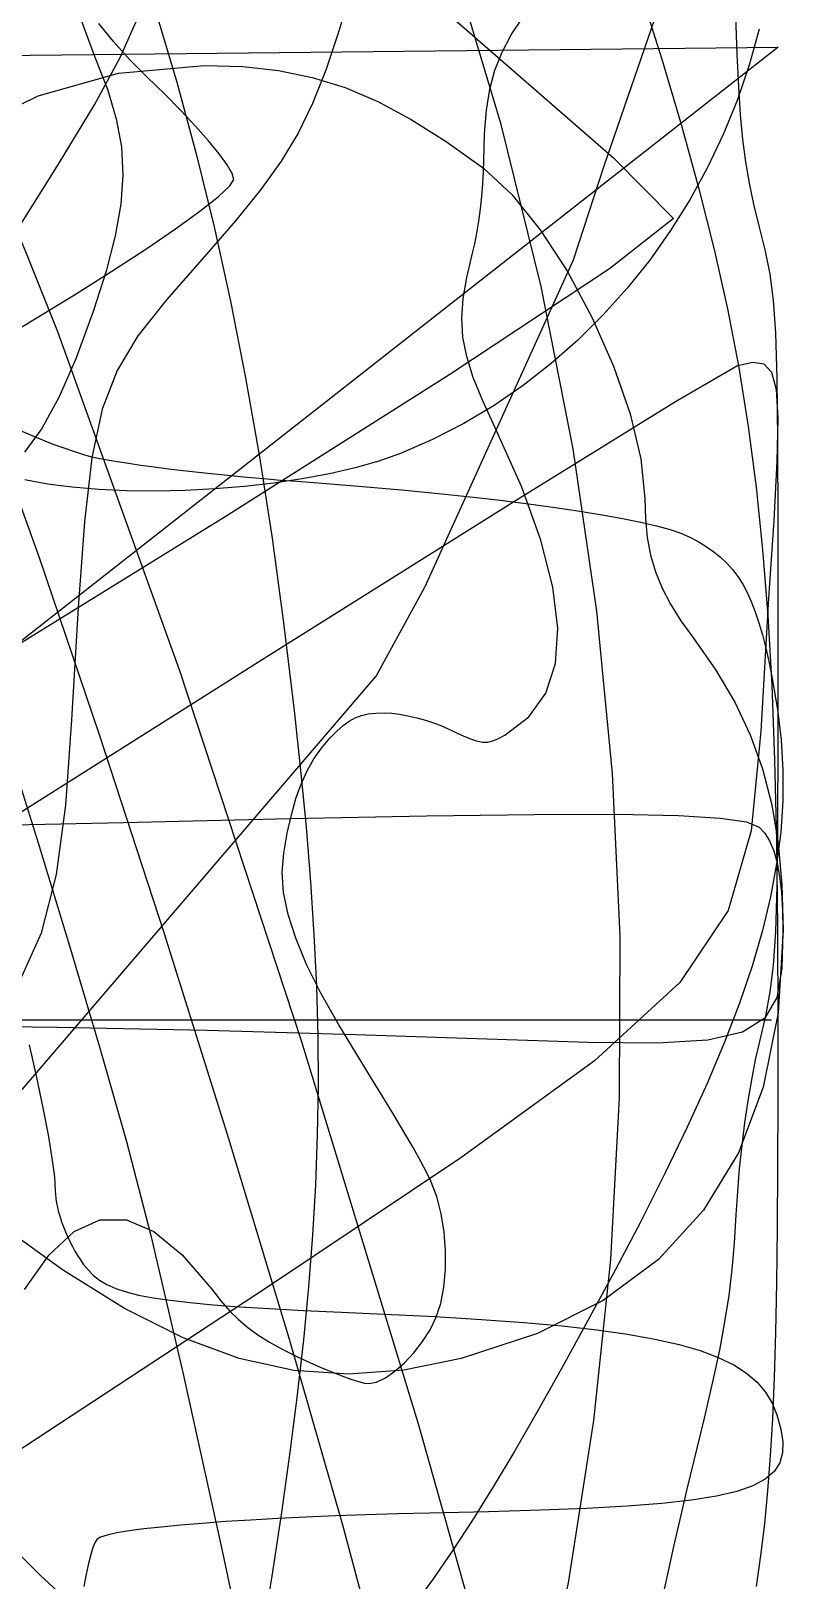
# Model space of a CAD drawing. Extents: x -75 to 75, y -75 to 75.
# Drawn here: x 60.59 to 75.1, y -10.71 to 19.2 of the extents above; entities that cross this region are included whole.
import ezdxf

# ---------------------------------------------------------------- set-up
doc = ezdxf.new("R2010")
doc.units = 0
for name, color, linetype in [('butterfly', 7, 'CONTINUOUS'), ('crosshair', 7, 'CONTINUOUS'), ('crown', 7, 'CONTINUOUS'), ('darth', 7, 'CONTINUOUS'), ('heart', 7, 'CONTINUOUS'), ('hellokitty', 7, 'CONTINUOUS'), ('jackskellington', 7, 'CONTINUOUS'), ('m4', 7, 'CONTINUOUS'), ('mushroom', 7, 'CONTINUOUS'), ('nes', 7, 'CONTINUOUS'), ('skullbones', 7, 'CONTINUOUS'), ('star', 7, 'CONTINUOUS'), ('thundercats', 7, 'CONTINUOUS')]:
    doc.layers.add(name, color=color, linetype=linetype)

msp = doc.modelspace()

# ---------------------------------------------------------------- linework, layer by layer
at = {"layer": 'butterfly', "color": 7}
for points in [[(66.802454, 20.108078), (66.530313, 19.199734), (66.2778, 18.444316), (66.022796, 17.801236), (65.743153, 17.229894), (65.416752, 16.689698), (65.021449, 16.140048), (64.535109, 15.540348), (63.935607, 14.850007), (63.203351, 14.015411), (62.651826, 13.319931), (62.249507, 12.653519), (61.964866, 11.906223), (61.766385, 10.968116), (61.622534, 9.729161), (61.50179, 8.079403), (61.372626, 5.90886), (61.255032, 4.262855), (61.078155, 2.92357), (60.785293, 1.79104), (60.319734, 0.765444)], [(60.213116, 15.18177), (61.122481, 16.631509), (61.81278, 17.775669), (62.311655, 18.687913), (62.646741, 19.441898)]]:
    msp.add_lwpolyline(points, dxfattribs=at)
at = {"layer": 'crosshair', "color": 7}
msp.add_open_spline([(-74.87924, 0.120769), (-24.959736, 0.120769), (24.959767, 0.120769), (74.879271, 0.120769)], degree=3, dxfattribs=at)
at = {"layer": 'crown', "color": 7}
msp.add_lwpolyline([(74.639023, 19.233957), (74.446181, 18.540395), (74.214677, 17.863169), (73.945936, 17.203972), (73.641399, 16.564498), (73.302495, 15.946452), (72.930664, 15.351519), (72.527343, 14.781402), (72.093963, 14.237802), (71.631962, 13.722408), (71.14277, 13.236929), (70.627827, 12.783059), (70.088565, 12.362492), (69.526424, 11.97692), (68.942836, 11.628037), (68.339236, 11.317564), (67.717058, 11.047167), (67.302103, 10.90044), (66.843289, 10.769686), (66.347631, 10.655217), (65.822133, 10.557229), (65.273809, 10.476006), (64.709672, 10.4118), (64.136733, 10.364866), (63.561999, 10.335431), (62.99248, 10.32386), (62.435192, 10.330068), (61.897141, 10.354622), (61.38534, 10.397745), (60.906798, 10.459665), (60.46853, 10.540578)], dxfattribs=at)
at = {"layer": 'darth', "color": 7}
for points in [[(51.2999, 20.33814), (52.622309, 19.052753), (53.992492, 17.540578), (55.321728, 15.905072), (56.521299, 14.249684), (57.502487, 12.677875), (58.176566, 11.293095), (58.53699, 10.310934), (58.998197, 8.962363), (59.534326, 7.329482), (60.119522, 5.494416), (60.727929, 3.539237), (61.333688, 1.546128), (61.910939, -0.402899), (62.433829, -2.22566), (62.901203, -4.040715), (63.517684, -6.68209), (64.271113, -10.091955), (65.149338, -14.212456)], [(67.402117, -12.61361), (66.606208, -9.627643), (65.581366, -6.067381), (64.405589, -2.176807), (63.15688, 1.800099), (61.913239, 5.619328), (60.752668, 9.03687), (59.75317, 11.808772), (58.992742, 13.691053), (58.352495, 14.854788), (57.423516, 16.217032), (56.286801, 17.686583), (55.023351, 19.17226), (53.714156, 20.582874)], [(57.923873, 20.58805), (58.832171, 18.670331), (59.69681, 16.76585), (60.468854, 14.97585), (61.099364, 13.401578), (63.453806, 6.860118), (65.804762, -0.279399), (68.064312, -7.692868), (70.144541, -15.056187)]]:
    msp.add_lwpolyline(points, dxfattribs=at)
at = {"layer": 'heart', "color": 7}
msp.add_lwpolyline([(48.00425, -15.711846), (67.248278, 6.751265), (68.191959, 8.479904), (71.058278, 14.785804), (71.649181, 16.602607), (73.536542, 22.070662), (74.67425, 40.468024)], dxfattribs=at)
at = {"layer": 'hellokitty', "color": 7}
msp.add_lwpolyline([(60.555497, -0.361017), (60.696306, -0.993167), (60.818197, -1.576153), (60.918192, -2.097982), (60.993305, -2.546744), (61.040558, -2.910415), (61.056983, -3.177031), (61.059805, -3.249562), (61.068018, -3.32754), (61.081367, -3.410316), (61.099598, -3.497127), (61.122402, -3.587269), (61.149524, -3.679979), (61.180675, -3.77458), (61.215583, -3.87031), (61.253971, -3.966463), (61.295562, -4.062305), (61.34008, -4.157132), (61.387245, -4.250181), (61.436783, -4.340774), (61.488416, -4.42815), (61.541869, -4.511603), (61.596865, -4.590428), (61.689358, -4.705941), (61.792863, -4.80994), (61.912746, -4.903328), (62.054379, -4.987006), (62.223131, -5.061852), (62.424366, -5.128767), (62.663457, -5.188682), (62.945769, -5.242446), (63.276678, -5.29096), (63.661544, -5.335128), (64.105742, -5.375852), (64.614637, -5.414037), (65.193599, -5.450556), (65.847996, -5.486314), (66.583199, -5.522213), (67.404575, -5.559127), (68.386825, -5.606287), (69.284401, -5.659034), (70.100918, -5.718272), (70.839985, -5.784905), (71.505208, -5.85992), (72.100203, -5.944191), (72.628574, -6.038651), (73.093933, -6.14423), (73.49989, -6.261889), (73.850057, -6.392501), (74.148041, -6.536999), (74.397449, -6.696314), (74.6019, -6.871376), (74.764993, -7.063118), (74.890345, -7.27247), (74.981565, -7.500308), (75.056958, -7.774064), (75.095653, -8.018835), (75.091392, -8.236457), (75.03795, -8.42865), (74.929069, -8.597221), (74.758499, -8.74392), (74.519996, -8.870525), (74.207314, -8.978814), (73.814201, -9.070536), (73.334412, -9.14747), (72.761701, -9.211393), (72.08982, -9.264084), (71.312524, -9.307292), (70.42356, -9.342796), (69.416687, -9.372345), (68.285656, -9.397745), (67.662177, -9.412138), (67.053646, -9.429918), (66.463209, -9.450802), (65.894009, -9.474791), (65.349188, -9.50132), (64.831889, -9.530333), (64.345258, -9.56149), (63.892436, -9.594595), (63.476567, -9.629393), (63.100794, -9.66563), (62.768263, -9.703053), (62.482115, -9.741463), (62.245491, -9.780551), (62.061542, -9.820118), (61.933404, -9.859884), (61.864223, -9.89962), (61.825008, -9.959593), (61.784154, -10.059386), (61.74199, -10.196744), (61.698844, -10.369351), (61.655046, -10.57495), (61.610923, -10.811255)], dxfattribs=at)
at = {"layer": 'jackskellington', "color": 7}
for points in [[(60.461993, -5.082877), (60.940414, -4.410116), (61.425382, -3.962794), (61.920622, -3.740092), (62.429858, -3.740092), (62.956815, -3.964205), (63.505213, -4.410455), (64.078779, -5.078051), (64.252701, -5.299201), (64.420967, -5.491704), (64.591328, -5.661602), (64.771541, -5.814962), (64.969356, -5.957907), (65.192532, -6.096478), (65.448818, -6.236743), (65.74597, -6.384825), (65.9666, -6.48809), (66.183953, -6.584412), (66.392448, -6.671704), (66.586504, -6.747847), (66.760542, -6.810726), (66.908976, -6.858253), (67.026228, -6.888338), (67.106718, -6.89878), (67.257535, -6.869429), (67.42831, -6.78685), (67.610691, -6.65923), (67.796311, -6.494694), (67.976821, -6.301456), (68.143854, -6.087645), (68.289054, -5.861444), (68.404063, -5.631009), (68.495923, -5.353811), (68.557199, -5.037806), (68.588323, -4.694878), (68.589734, -4.336879), (68.561879, -3.975635), (68.505169, -3.623026), (68.420053, -3.290879), (68.306964, -2.991046), (68.227002, -2.828571), (68.109849, -2.609849), (67.961118, -2.344419), (67.786411, -2.041933), (67.591339, -1.71193), (67.381504, -1.364035), (67.162513, -1.007814), (66.939976, -0.652863), (66.526433, 0.022777), (66.183064, 0.635227), (65.907542, 1.190725), (65.697532, 1.695621), (65.550706, 2.156236), (65.46473, 2.578835), (65.437269, 2.969769), (65.466, 3.335304), (65.534901, 3.724996), (65.612882, 4.074952), (65.701491, 4.389037), (65.802264, 4.671033), (65.916745, 4.924807), (66.046474, 5.154198), (66.192993, 5.363042), (66.357844, 5.555179), (66.49157, 5.691041), (66.613509, 5.800289), (66.729336, 5.885548), (66.844731, 5.949415), (66.965359, 5.994542), (67.0969, 6.023527), (67.245024, 6.039049), (67.415407, 6.043564), (67.548924, 6.037073), (67.69976, 6.018164), (67.862738, 5.988221), (68.032678, 5.948625), (68.204396, 5.900704), (68.372716, 5.845755), (68.532454, 5.785105), (68.678433, 5.72011), (68.884772, 5.622009), (69.051142, 5.550042), (69.186893, 5.503278), (69.301366, 5.4807), (69.403903, 5.4807), (69.503849, 5.503843), (69.610546, 5.548547), (69.733335, 5.613768), (70.197249, 5.96632), (70.522112, 6.426399), (70.707865, 6.995754), (70.754452, 7.67622), (70.661818, 8.469603), (70.429907, 9.37771), (70.058664, 10.402317), (69.548028, 11.545233), (69.306372, 12.066864), (69.12352, 12.518335), (68.996783, 12.92036), (68.923476, 13.293628), (68.900898, 13.65888), (68.926383, 14.036775), (68.997243, 14.448001), (69.110789, 14.913281), (69.153947, 15.094149), (69.194276, 15.301938), (69.230895, 15.52931), (69.26291, 15.768922), (69.289439, 16.01344), (69.30959, 16.255516), (69.322459, 16.487807), (69.3272, 16.702985), (69.339195, 17.219579), (69.376092, 17.674061), (69.442113, 18.079163), (69.541477, 18.447635), (69.678403, 18.792205), (69.857118, 19.125626), (70.081837, 19.460635)], [(74.181705, 19.494007), (74.208572, 18.756676), (74.239247, 18.126954), (74.276049, 17.583978), (74.321297, 17.106884), (74.377321, 16.674799), (74.44644, 16.266867), (74.53098, 15.862214), (74.633266, 15.439976), (74.753916, 14.954028), (74.844724, 14.507776), (74.909931, 14.010585), (74.953772, 13.371803), (74.98047, 12.500724), (74.994299, 11.306727), (74.999463, 9.699161), (75.00031, 7.58732), (74.999463, 5.497549), (74.99396, 3.898506), (74.97999, 2.70259), (74.95363, 1.82231), (74.910916, 1.170066), (74.847916, 0.658341), (74.760701, 0.199617), (74.645322, -0.293707), (74.564525, -0.652553), (74.489287, -1.037814), (74.420253, -1.444722), (74.358065, -1.868564), (74.303368, -2.304597), (74.25681, -2.748053), (74.219029, -3.194218), (74.190671, -3.638351), (74.156282, -4.188035), (74.111519, -4.699168), (74.052049, -5.197177), (73.973535, -5.707463), (73.871647, -6.255454), (73.742048, -6.866578), (73.580413, -7.566235), (73.382401, -8.379854), (73.240076, -8.962586), (73.107299, -9.521471), (72.986976, -10.043159), (72.882015, -10.514329), (72.795319, -10.921688)], [(61.565818, 19.391586), (61.823569, 18.693922), (62.062411, 18.076304), (62.232088, 17.507555), (62.332435, 16.963902), (62.363279, 16.421578), (62.324448, 15.856804), (62.21577, 15.245812), (62.037073, 14.564813), (61.788187, 13.790085), (61.454024, 12.878479), (61.127572, 12.129235), (60.799571, 11.531996), (60.460763, 11.076377)], [(61.360837, -11.142188), (60.76847, -10.59321), (60.308072, -10.138296)]]:
    msp.add_lwpolyline(points, dxfattribs=at)
at = {"layer": 'm4', "color": 7}
msp.add_lwpolyline([(59.934551, 3.876465), (62.37601, 3.931188), (65.59561, 4.006259), (68.219199, 4.057454), (70.30383, 4.084265), (71.906559, 4.087087), (73.084436, 4.063945), (73.894515, 4.015346), (74.393851, 3.940783), (74.639495, 3.839776), (74.747577, 3.725081), (74.84114, 3.572398), (74.920213, 3.381588), (74.98483, 3.152508), (75.035032, 2.884962), (75.070846, 2.578863), (75.092295, 2.234016), (75.099435, 1.850278), (75.078974, 1.112578), (74.98003, 0.553383), (74.746302, 0.15116), (74.321487, -0.115653), (73.649276, -0.26859), (72.673362, -0.329211), (71.337441, -0.319051), (69.585205, -0.259643), (66.850356, -0.165127), (63.989842, -0.087516), (61.089743, -0.027769), (58.236135, 0.013181)], dxfattribs=at)
at = {"layer": 'mushroom', "color": 7}
msp.add_lwpolyline([(60.38274, 11.491074), (61.007456, 11.225955), (61.619768, 11.02298), (61.737934, 10.992924), (61.884399, 10.961371), (62.057063, 10.928662), (62.253814, 10.894993), (62.472547, 10.860646), (62.711161, 10.825905), (62.967543, 10.790994), (63.239591, 10.756196), (63.5252, 10.721793), (63.822264, 10.687983), (64.128675, 10.655104), (64.442326, 10.623354), (64.761116, 10.593043), (65.082936, 10.564398), (65.40568, 10.537586), (65.727241, 10.513033), (66.446657, 10.45831), (67.14199, 10.400709), (67.811354, 10.340482), (68.452862, 10.277914), (69.064624, 10.213257), (69.644754, 10.146793), (70.191365, 10.078806), (70.702568, 10.009492), (71.176481, 9.939219), (71.611211, 9.868155), (72.004874, 9.79664), (72.355583, 9.724928), (72.66145, 9.653271), (72.920586, 9.581926), (73.131104, 9.511172), (73.291121, 9.441294), (73.46177, 9.348443), (73.618573, 9.252742), (73.762481, 9.152581), (73.894442, 9.046381), (74.015414, 8.932448), (74.126344, 8.809173), (74.228184, 8.674976), (74.321884, 8.528192), (74.408397, 8.367213), (74.488675, 8.190401), (74.563664, 7.996147), (74.634321, 7.782844), (74.701595, 7.548797), (74.766438, 7.292454), (74.8298, 7.012151), (74.892631, 6.706307), (74.994285, 6.112314), (75.062642, 5.523852), (75.096429, 4.936124), (75.094454, 4.344389), (75.05527, 3.743848), (74.977681, 3.129761), (74.860418, 2.497358), (74.702199, 1.841868), (74.50175, 1.158524), (74.257795, 0.442554), (73.969053, -0.310782), (73.634253, -1.106282), (73.252113, -1.948687), (72.82136, -2.842767), (72.340718, -3.793291), (71.808907, -4.80503), (71.297419, -5.75434), (70.814901, -6.63256), (70.35791, -7.444598), (69.922988, -8.195309), (69.506688, -8.889575), (69.105563, -9.532308), (68.716155, -10.128362), (68.33502, -10.682618), (67.958702, -11.199959)], dxfattribs=at)
at = {"layer": 'nes', "color": 7}
for points in [[(68.655997, 19.513218), (71.827356, 16.75422), (72.983976, 15.58079), (71.752466, 14.611323), (68.667974, 12.570461), (64.335022, 9.827882), (59.358132, 6.753325)], [(59.27261, 12.803154), (60.658417, 13.638334), (61.431071, 14.109419), (62.151892, 14.564559), (62.805098, 14.992586), (63.374916, 15.382481), (63.84557, 15.723149), (64.201286, 16.003511), (64.426282, 16.212491), (64.504787, 16.339017), (64.470644, 16.450698), (64.372786, 16.617133), (64.218075, 16.830239), (64.013374, 17.081905), (63.765546, 17.364054), (63.481447, 17.668583), (63.167943, 17.987401), (62.831893, 18.312411), (62.495532, 18.647705), (62.181139, 18.995998), (61.895634, 19.347125)], [(58.941081, 3.211916), (65.173104, 7.149988), (69.936416, 10.140246), (73.022917, 12.05089), (74.224509, 12.750152), (74.514865, 12.808262), (74.731522, 12.78004), (74.880512, 12.620302), (74.967877, 12.283526), (74.999652, 11.724359), (74.981872, 10.897392), (74.920577, 9.757214), (74.821796, 8.258416), (74.674408, 5.691746), (74.488548, 3.76764), (74.040444, 2.234016), (73.106328, 0.838822), (71.462426, -0.670051), (68.884975, -2.544627), (65.150198, -5.036988), (60.034331, -8.399214)]]:
    msp.add_lwpolyline(points, dxfattribs=at)
at = {"layer": 'skullbones', "color": 7}
msp.add_lwpolyline([(59.304857, 17.258542), (60.726774, 17.952473), (62.278384, 18.387677), (63.93042, 18.538358), (64.673779, 18.51451), (65.363564, 18.439007), (66.016615, 18.305657), (66.649764, 18.10826), (67.279853, 17.840609), (67.923715, 17.496509), (68.598186, 17.069764), (69.320102, 16.554178), (69.868119, 16.047281), (70.415161, 15.366609), (70.939005, 14.557644), (71.417431, 13.665935), (71.828223, 12.736916), (72.149154, 11.81611), (72.35801, 10.94901), (72.432565, 10.18114), (72.444164, 9.788766), (72.480723, 9.427183), (72.544855, 9.088912), (72.639177, 8.766416), (72.766304, 8.45219), (72.928855, 8.138669), (73.129445, 7.818347), (73.370691, 7.483716), (73.804297, 6.870193), (74.168838, 6.253453), (74.467779, 5.622235), (74.704592, 4.965222), (74.882742, 4.271124), (75.005698, 3.528654), (75.076928, 2.726494), (75.099901, 1.853411), (75.005094, 0.254114), (74.7194, -1.178474), (74.240901, -2.446865), (73.567677, -3.553628), (72.697814, -4.501302), (71.629394, -5.292456), (70.3605, -5.929657), (68.889217, -6.415418), (67.782906, -6.640292), (66.714511, -6.719117), (65.662739, -6.645655), (64.6063, -6.41364), (63.523893, -6.016835), (62.394231, -5.448948), (61.196014, -4.70374), (59.907949, -3.774947)], dxfattribs=at)
at = {"layer": 'star', "color": 7}
msp.add_lwpolyline([(47.49093, -73.695502), (0.780248, -39.238596), (-45.095722, -74.904175), (-28.237284, -17.734166), (-74.804253, 16.935468), (-17.674481, 17.811548), (-0.578486, 74.904172), (17.871219, 18.275578), (75.004095, 18.891136), (29.276864, -16.983342), (47.49093, -73.695502)], dxfattribs=at)
at = {"layer": 'thundercats', "color": 7}
for points in [[(70.33387, -13.775378), (70.969849, -10.701696), (71.450172, -7.610121), (71.774595, -4.503757), (71.942873, -1.385653), (71.954754, 1.741058), (71.810008, 4.873302), (71.508383, 8.008), (71.049636, 11.142078), (70.433523, 14.272431), (69.659794, 17.395945), (68.728212, 20.509567)], [(72.333042, 20.021012), (72.760213, 18.657498), (73.140477, 17.375512), (73.476431, 16.157297), (73.770682, 14.985101), (74.025836, 13.841167), (74.244491, 12.707734), (74.429256, 11.567077), (74.582731, 10.401414), (74.707521, 9.193023), (74.806229, 7.924124), (74.881461, 6.576964), (74.935817, 5.133793), (74.971902, 3.576886), (74.992306, 1.888435), (74.999672, 0.050745), (74.99963, -1.402954), (74.996215, -2.71286), (74.98851, -3.892238), (74.975641, -4.954325), (74.956732, -5.9123), (74.930852, -6.779428), (74.89713, -7.568916), (74.854666, -8.293974), (74.802568, -8.967864), (74.73994, -9.603823), (74.665885, -10.215004), (74.579517, -10.814698)], [(62.994972, 19.572829), (63.401894, 18.211776), (63.777154, 16.831156), (64.122546, 15.424673), (64.439871, 13.986032), (64.730924, 12.508909), (64.997502, 10.987025), (65.241407, 9.414088), (65.46443, 7.783775), (65.668373, 6.089792), (65.792435, 4.935955), (65.897359, 3.835796), (65.982929, 2.780934), (66.04893, 1.763015), (66.095138, 0.773714), (66.121356, -0.195381), (66.127339, -1.152622), (66.11289, -2.106336), (66.077781, -3.064904), (66.021799, -4.03668), (65.94473, -5.030045), (65.846356, -6.053355), (65.72646, -7.114962), (65.584826, -8.223249), (65.421236, -9.38654), (65.235475, -10.613219), (65.091824, -11.461608)]]:
    msp.add_lwpolyline(points, dxfattribs=at)

doc.saveas('drawing.dxf')
